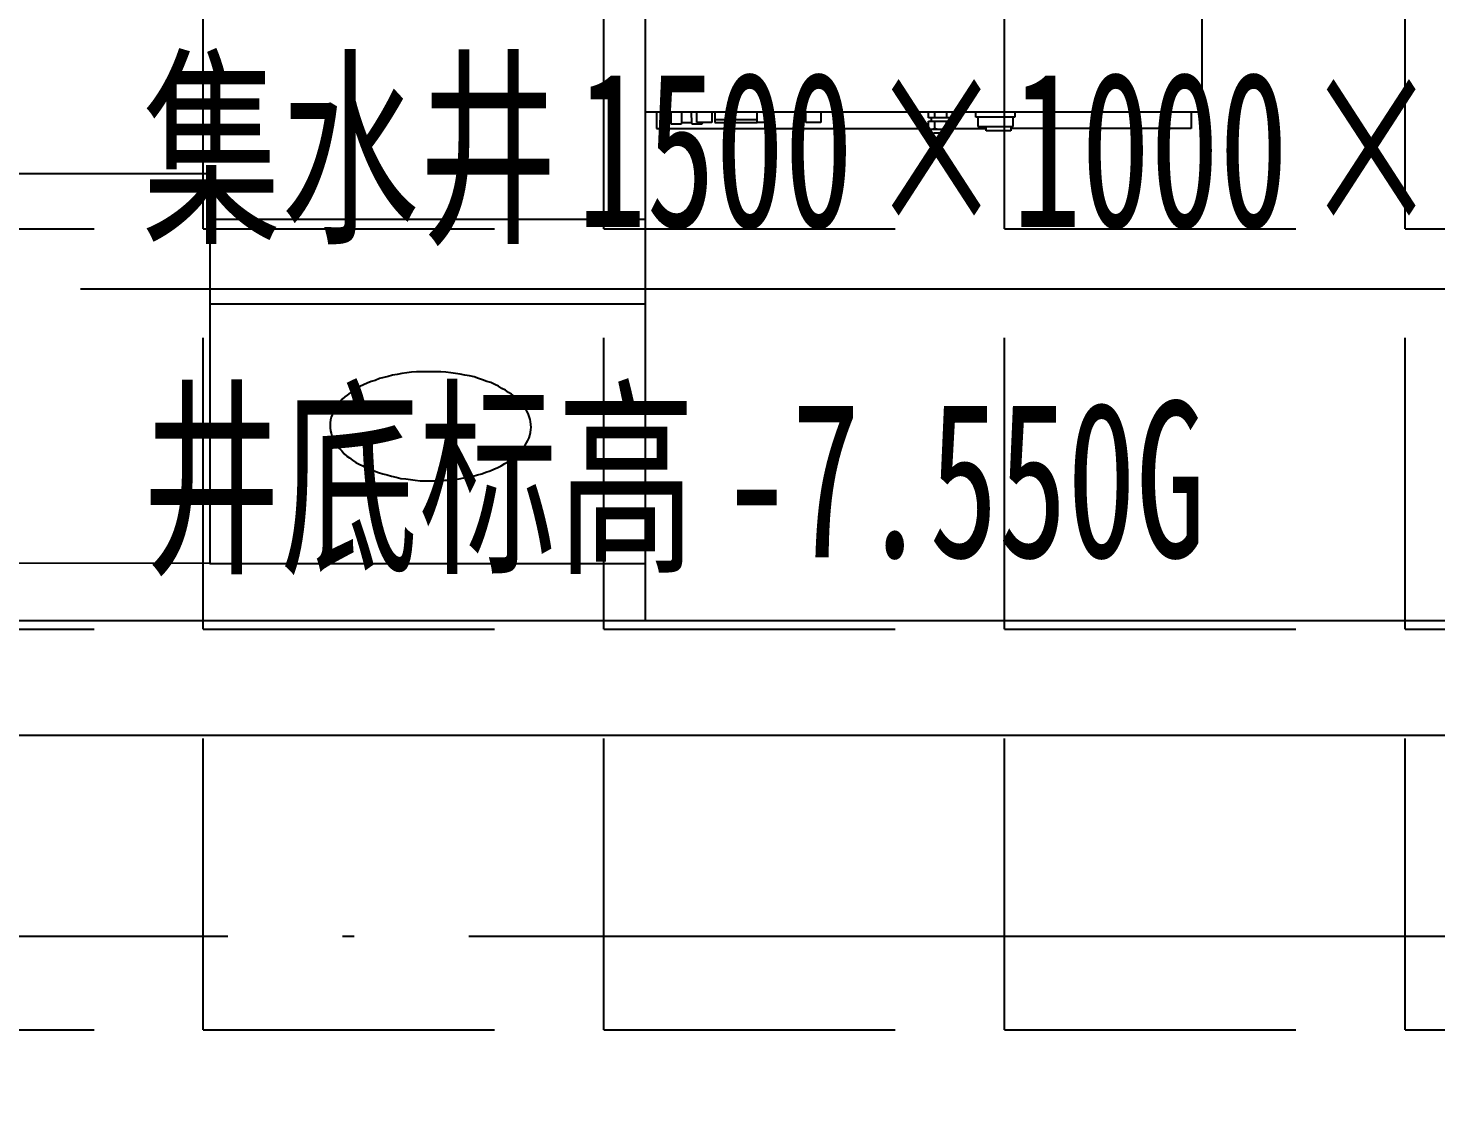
# Model space of a CAD drawing. Header units: millimetres. Extents: x 12325263 to 13848842, y -1463133 to 573208.
# Drawn here: x 12580379 to 12582833, y -861404 to -859503 of the extents above; entities that cross this region are included whole.
import ezdxf
from ezdxf.xclip import XClip

# ---------------------------------------------------------------- set-up
doc = ezdxf.new("R2010")
doc.units = ezdxf.units.MM
doc.header["$LTSCALE"] = 1000
doc.header["$XCLIPFRAME"] = 0
doc.linetypes.add('DASH', pattern=[0.35, 0.25, -0.1])
doc.linetypes.add('DOTE', pattern=[2.42, 2, -0.2, 0.02, -0.2])
for name, color, linetype in [('A-AXIS', 16, 'DOTE'), ('A-WALL', 5, 'Continuous'), ('AXIS', 3, 'Continuous'), ('fur202301', 252, 'Continuous'), ('PUB_TEXT', 7, 'Continuous'), ('WALL', 5, 'Continuous'), ('WALL-SHATCH', 8, 'Continuous'), ('建筑-楼板开洞', 251, 'Continuous')]:
    doc.layers.add(name, color=color, linetype=linetype)
doc.styles.add('宋体', font='', dxfattribs={"width": 0.65})
doc.styles.get('宋体').set_extended_font_data('SimSun')

# ---------------------------------------------------------------- blocks, each defined once
blk = doc.blocks.new('adgshg13-A$C7F010FC0')
at = {"layer": 'WALL-SHATCH'}
h = blk.add_hatch(color=256, dxfattribs=at)
h.dxf.hatch_style = 1
h.paths.add_polyline_path([(-60384.2, -16880.9), (-763.2, 197.5), (12587.6, -13153.3), (12587.6, -157996), (-162964.9, -188820.4), (-171262.4, -180522.9), (-171262.4, -31310.9), (-150707.2, -10755.7), (-131860.1, -7980.9), (-99162.4, -7980.9), (-99162.4, -4980.9), (-76620.4, -4980.9), (-70107.7, -16880.9)], flags=16)
h.paths.add_polyline_path([(-60091.2, -16380.9), (-646.9, 646.9), (12987.6, -12987.6), (12987.6, -158331.9), (-163100.6, -189250.4), (-171662.4, -180688.6), (-171662.4, -31145.2), (-150777.9, -10260.7), (-131896.7, -7480.9), (-99562.4, -7480.9), (-99562.4, -4580.9), (-76365.6, -4580.9), (-69907.5, -16380.9)])
blk = doc.blocks.new('A$C4C7A72D3')
at = {"layer": 'WALL', "color": 1}
blk.add_blockref('adgshg13-A$C7F010FC0', (210433, 205503.6), dxfattribs=at)
blk = doc.blocks.new('qlzw')
at = {"layer": 'A-AXIS'}
blk.add_line((12411416.8, 1020789.8), (12486866.8, 1020789.8), dxfattribs=at)
blk = doc.blocks.new('asdgagVCSCSCDSD')
at = {"layer": 'fur202301', "linetype": 'ByBlock'}
blk.add_line((585896.7, -69825), (585896.7, -70585), dxfattribs=at)
blk.add_lwpolyline([(586044.6, -70585), (585444.6, -70585), (585444.6, -69825), (586044.6, -69825)], close=True, dxfattribs=at)
blk.add_polyline3d([(585686, -70375.1, 0), (585681, -70374.9, 0), (585676, -70374.3, 0), (585672, -70373.3, 0), (585667, -70371.9, 0), (585663, -70370.1, 0), (585658, -70367.8, 0), (585654, -70365.2, 0), (585649, -70362.1, 0), (585645, -70358.7, 0), (585641, -70354.8, 0), (585636, -70350.6, 0), (585632, -70346.1, 0), (585629, -70341.2, 0), (585625, -70335.9, 0), (585621, -70330.3, 0), (585618, -70324.4, 0), (585615, -70318.2, 0), (585611, -70311.7, 0), (585608, -70305, 0), (585606, -70298, 0), (585603, -70290.7, 0), (585601, -70283.3, 0), (585599, -70275.6, 0), (585597, -70267.8, 0), (585595, -70259.8, 0), (585593, -70251.6, 0), (585592, -70243.3, 0), (585591, -70235, 0), (585590, -70226.5, 0), (585589, -70218, 0), (585589, -70209.4, 0), (585589, -70200.8, 0), (585589, -70192.2, 0), (585589, -70183.6, 0), (585590, -70175.1, 0), (585590, -70166.6, 0), (585591, -70158.2, 0), (585592, -70149.9, 0), (585594, -70141.7, 0), (585595, -70133.7, 0), (585597, -70125.8, 0), (585599, -70118.1, 0), (585601, -70110.6, 0), (585604, -70103.3, 0), (585606, -70096.3, 0), (585609, -70089.5, 0), (585612, -70082.9, 0), (585615, -70076.7, 0), (585619, -70070.7, 0), (585622, -70065.1, 0), (585626, -70059.7, 0), (585630, -70054.7, 0), (585634, -70050.1, 0), (585638, -70045.8, 0), (585642, -70041.9, 0), (585646, -70038.4, 0), (585650, -70035.3, 0), (585655, -70032.5, 0), (585659, -70030.2, 0), (585664, -70028.3, 0), (585668, -70026.7, 0), (585673, -70025.6, 0), (585678, -70025, 0), (585682, -70024.7, 0), (585687, -70024.9, 0), (585692, -70025.5, 0), (585696, -70026.5, 0), (585701, -70027.9, 0), (585706, -70029.7, 0), (585710, -70032, 0), (585715, -70034.6, 0), (585719, -70037.7, 0), (585723, -70041.1, 0), (585728, -70045, 0), (585732, -70049.2, 0), (585736, -70053.7, 0), (585740, -70058.6, 0), (585743, -70063.9, 0), (585747, -70069.5, 0), (585750, -70075.4, 0), (585754, -70081.6, 0), (585757, -70088.1, 0), (585760, -70094.8, 0), (585762, -70101.8, 0), (585765, -70109.1, 0), (585767, -70116.5, 0), (585770, -70124.2, 0), (585772, -70132, 0), (585773, -70140, 0), (585775, -70148.2, 0), (585776, -70156.5, 0), (585777, -70164.8, 0), (585778, -70173.3, 0), (585779, -70181.8, 0), (585779, -70190.4, 0), (585779, -70199, 0), (585779, -70207.6, 0), (585779, -70216.2, 0), (585779, -70224.7, 0), (585778, -70233.2, 0), (585777, -70241.6, 0), (585776, -70249.9, 0), (585774, -70258.1, 0), (585773, -70266.1, 0), (585771, -70274, 0), (585769, -70281.7, 0), (585767, -70289.2, 0), (585764, -70296.5, 0), (585762, -70303.5, 0), (585759, -70310.3, 0), (585756, -70316.9, 0), (585753, -70323.1, 0), (585749, -70329.1, 0), (585746, -70334.7, 0), (585742, -70340.1, 0), (585738, -70345.1, 0), (585735, -70349.7, 0), (585731, -70354, 0), (585726, -70357.9, 0), (585722, -70361.4, 0), (585718, -70364.5, 0), (585713, -70367.3, 0), (585709, -70369.6, 0), (585704, -70371.5, 0), (585700, -70373.1, 0), (585695, -70374.2, 0), (585690, -70374.8, 0), (585686, -70375.1, 0)], dxfattribs=at)
blk = doc.blocks.new('asdgagsdfgsdfg')
at = {"layer": 'fur202301', "lineweight": 0, "ltscale": 100}
for p, q in [((5188.8, 1091.9), (5788.8, 1091.9)), ((5188.8, 331.9), (5188.8, 1091.9)), ((5188.8, 1091.9), (5788.8, 1091.9)), ((5188.8, 331.9), (5188.8, 1091.9)), ((5640.9, 1091.9), (5640.9, 331.9)), ((5640.9, 1091.9), (5640.9, 331.9)), ((5788.8, 1091.9), (5788.8, 331.9)), ((5788.8, 1091.9), (5788.8, 331.9)), ((5394.2, 881.6), (5399.2, 884.4)), ((5394.2, 881.6), (5399.2, 884.4)), ((5399.2, 884.4), (5403.2, 886.7)), ((5399.2, 884.4), (5403.2, 886.7)), ((5403.2, 886.7), (5408.2, 888.6)), ((5403.2, 886.7), (5408.2, 888.6)), ((5408.2, 888.6), (5412.2, 890.2)), ((5408.2, 888.6), (5412.2, 890.2)), ((5412.2, 890.2), (5417.2, 891.3)), ((5412.2, 890.2), (5417.2, 891.3)), ((5417.2, 891.3), (5422.2, 891.9)), ((5417.2, 891.3), (5422.2, 891.9)), ((5422.2, 891.9), (5426.2, 892.2)), ((5422.2, 891.9), (5426.2, 892.2)), ((5426.2, 892.2), (5431.2, 892)), ((5426.2, 892.2), (5431.2, 892)), ((5431.2, 892), (5436.2, 891.4)), ((5431.2, 892), (5436.2, 891.4)), ((5436.2, 891.4), (5440.2, 890.4)), ((5436.2, 891.4), (5440.2, 890.4)), ((5440.2, 890.4), (5445.2, 889)), ((5440.2, 890.4), (5445.2, 889)), ((5445.2, 889), (5450.2, 887.2)), ((5445.2, 889), (5450.2, 887.2)), ((5450.2, 887.2), (5454.2, 884.9)), ((5450.2, 887.2), (5454.2, 884.9)), ((5454.2, 884.9), (5459.2, 882.3)), ((5454.2, 884.9), (5459.2, 882.3)), ((5370.2, 857.2), (5374.2, 862.2)), ((5370.2, 857.2), (5374.2, 862.2)), ((5374.2, 862.2), (5378.2, 866.8)), ((5374.2, 862.2), (5378.2, 866.8)), ((5378.2, 866.8), (5382.2, 871.1)), ((5378.2, 866.8), (5382.2, 871.1)), ((5382.2, 871.1), (5386.2, 875)), ((5382.2, 871.1), (5386.2, 875)), ((5386.2, 875), (5390.2, 878.5)), ((5386.2, 875), (5390.2, 878.5)), ((5390.2, 878.5), (5394.2, 881.6)), ((5390.2, 878.5), (5394.2, 881.6)), ((5459.2, 882.3), (5463.2, 879.2)), ((5459.2, 882.3), (5463.2, 879.2)), ((5463.2, 879.2), (5467.2, 875.8)), ((5463.2, 879.2), (5467.2, 875.8)), ((5467.2, 875.8), (5472.2, 871.9)), ((5467.2, 875.8), (5472.2, 871.9)), ((5472.2, 871.9), (5476.2, 867.7)), ((5472.2, 871.9), (5476.2, 867.7)), ((5476.2, 867.7), (5480.2, 863.2)), ((5476.2, 867.7), (5480.2, 863.2)), ((5480.2, 863.2), (5484.2, 858.3)), ((5480.2, 863.2), (5484.2, 858.3)), ((5356.2, 834), (5359.2, 840.2)), ((5356.2, 834), (5359.2, 840.2)), ((5359.2, 840.2), (5363.2, 846.2)), ((5359.2, 840.2), (5363.2, 846.2)), ((5363.2, 846.2), (5366.2, 851.8)), ((5363.2, 846.2), (5366.2, 851.8)), ((5366.2, 851.8), (5370.2, 857.2)), ((5366.2, 851.8), (5370.2, 857.2)), ((5484.2, 858.3), (5487.2, 853)), ((5484.2, 858.3), (5487.2, 853)), ((5487.2, 853), (5491.2, 847.4)), ((5487.2, 853), (5491.2, 847.4)), ((5491.2, 847.4), (5494.2, 841.5)), ((5491.2, 847.4), (5494.2, 841.5)), ((5494.2, 841.5), (5498.2, 835.3)), ((5494.2, 841.5), (5498.2, 835.3)), ((5498.2, 835.3), (5501.2, 828.8)), ((5498.2, 835.3), (5501.2, 828.8)), ((5345.2, 806.3), (5348.2, 813.6)), ((5345.2, 806.3), (5348.2, 813.6)), ((5348.2, 813.6), (5350.2, 820.6)), ((5348.2, 813.6), (5350.2, 820.6)), ((5350.2, 820.6), (5353.2, 827.4)), ((5350.2, 820.6), (5353.2, 827.4)), ((5353.2, 827.4), (5356.2, 834)), ((5353.2, 827.4), (5356.2, 834)), ((5501.2, 828.8), (5504.2, 822.1)), ((5501.2, 828.8), (5504.2, 822.1)), ((5504.2, 822.1), (5506.2, 815.1)), ((5504.2, 822.1), (5506.2, 815.1)), ((5506.2, 815.1), (5509.2, 807.8)), ((5506.2, 815.1), (5509.2, 807.8)), ((5339.2, 783.2), (5341.2, 791.1)), ((5339.2, 783.2), (5341.2, 791.1)), ((5341.2, 791.1), (5343.2, 798.8)), ((5341.2, 791.1), (5343.2, 798.8)), ((5343.2, 798.8), (5345.2, 806.3)), ((5343.2, 798.8), (5345.2, 806.3)), ((5509.2, 807.8), (5511.2, 800.4)), ((5509.2, 807.8), (5511.2, 800.4)), ((5511.2, 800.4), (5514.2, 792.7)), ((5511.2, 800.4), (5514.2, 792.7)), ((5514.2, 792.7), (5516.2, 784.9)), ((5514.2, 792.7), (5516.2, 784.9)), ((5335.2, 758.7), (5336.2, 767)), ((5335.2, 758.7), (5336.2, 767)), ((5336.2, 767), (5338.2, 775.2)), ((5336.2, 767), (5338.2, 775.2)), ((5338.2, 775.2), (5339.2, 783.2)), ((5338.2, 775.2), (5339.2, 783.2)), ((5516.2, 784.9), (5517.2, 776.9)), ((5516.2, 784.9), (5517.2, 776.9)), ((5517.2, 776.9), (5519.2, 768.7)), ((5517.2, 776.9), (5519.2, 768.7)), ((5519.2, 768.7), (5520.2, 760.4)), ((5519.2, 768.7), (5520.2, 760.4)), ((5333.2, 733.3), (5334.2, 741.8)), ((5333.2, 733.3), (5334.2, 741.8)), ((5334.2, 750.3), (5335.2, 758.7)), ((5334.2, 750.3), (5335.2, 758.7)), ((5334.2, 741.8), (5334.2, 750.3)), ((5334.2, 741.8), (5334.2, 750.3)), ((5520.2, 760.4), (5521.2, 752.1)), ((5520.2, 760.4), (5521.2, 752.1)), ((5521.2, 752.1), (5522.2, 743.6)), ((5521.2, 752.1), (5522.2, 743.6)), ((5522.2, 743.6), (5523.2, 735.1)), ((5522.2, 743.6), (5523.2, 735.1)), ((5333.2, 724.7), (5333.2, 733.3)), ((5333.2, 724.7), (5333.2, 733.3)), ((5333.2, 716.1), (5333.2, 724.7)), ((5333.2, 716.1), (5333.2, 724.7)), ((5333.2, 707.5), (5333.2, 716.1)), ((5333.2, 707.5), (5333.2, 716.1)), ((5523.2, 735.1), (5523.2, 726.5)), ((5523.2, 735.1), (5523.2, 726.5)), ((5523.2, 726.5), (5523.2, 717.9)), ((5523.2, 726.5), (5523.2, 717.9)), ((5523.2, 717.9), (5523.2, 709.3)), ((5523.2, 717.9), (5523.2, 709.3)), ((5333.2, 698.9), (5333.2, 707.5)), ((5333.2, 698.9), (5333.2, 707.5)), ((5334.2, 690.4), (5333.2, 698.9)), ((5334.2, 690.4), (5333.2, 698.9)), ((5335.2, 681.9), (5334.2, 690.4)), ((5335.2, 681.9), (5334.2, 690.4)), ((5523.2, 692.2), (5522.2, 683.7)), ((5523.2, 692.2), (5522.2, 683.7)), ((5523.2, 709.3), (5523.2, 700.7)), ((5523.2, 709.3), (5523.2, 700.7)), ((5523.2, 700.7), (5523.2, 692.2)), ((5523.2, 700.7), (5523.2, 692.2)), ((5336.2, 673.6), (5335.2, 681.9)), ((5336.2, 673.6), (5335.2, 681.9)), ((5337.2, 665.3), (5336.2, 673.6)), ((5337.2, 665.3), (5336.2, 673.6)), ((5339.2, 657.1), (5337.2, 665.3)), ((5339.2, 657.1), (5337.2, 665.3)), ((5520.2, 667), (5518.2, 658.8)), ((5520.2, 667), (5518.2, 658.8)), ((5521.2, 675.3), (5520.2, 667)), ((5521.2, 675.3), (5520.2, 667)), ((5522.2, 683.7), (5521.2, 675.3)), ((5522.2, 683.7), (5521.2, 675.3)), ((5341.2, 649.1), (5339.2, 657.1)), ((5341.2, 649.1), (5339.2, 657.1)), ((5343.2, 641.3), (5341.2, 649.1)), ((5343.2, 641.3), (5341.2, 649.1)), ((5345.2, 633.6), (5343.2, 641.3)), ((5345.2, 633.6), (5343.2, 641.3)), ((5515.2, 642.9), (5513.2, 635.2)), ((5515.2, 642.9), (5513.2, 635.2)), ((5517.2, 650.8), (5515.2, 642.9)), ((5517.2, 650.8), (5515.2, 642.9)), ((5518.2, 658.8), (5517.2, 650.8)), ((5518.2, 658.8), (5517.2, 650.8)), ((5347.2, 626.2), (5345.2, 633.6)), ((5347.2, 626.2), (5345.2, 633.6)), ((5350.2, 618.9), (5347.2, 626.2)), ((5350.2, 618.9), (5347.2, 626.2)), ((5352.2, 611.9), (5350.2, 618.9)), ((5352.2, 611.9), (5350.2, 618.9)), ((5508.2, 620.4), (5506.2, 613.4)), ((5508.2, 620.4), (5506.2, 613.4)), ((5511.2, 627.7), (5508.2, 620.4)), ((5511.2, 627.7), (5508.2, 620.4)), ((5513.2, 635.2), (5511.2, 627.7)), ((5513.2, 635.2), (5511.2, 627.7)), ((5355.2, 605.2), (5352.2, 611.9)), ((5355.2, 605.2), (5352.2, 611.9)), ((5359.2, 598.7), (5355.2, 605.2)), ((5359.2, 598.7), (5355.2, 605.2)), ((5362.2, 592.5), (5359.2, 598.7)), ((5362.2, 592.5), (5359.2, 598.7)), ((5365.2, 586.6), (5362.2, 592.5)), ((5365.2, 586.6), (5362.2, 592.5)), ((5497.2, 593.8), (5493.2, 587.8)), ((5497.2, 593.8), (5493.2, 587.8)), ((5500.2, 600), (5497.2, 593.8)), ((5500.2, 600), (5497.2, 593.8)), ((5503.2, 606.6), (5500.2, 600)), ((5503.2, 606.6), (5500.2, 600)), ((5506.2, 613.4), (5503.2, 606.6)), ((5506.2, 613.4), (5503.2, 606.6)), ((5369.2, 581), (5365.2, 586.6)), ((5369.2, 581), (5365.2, 586.6)), ((5373.2, 575.7), (5369.2, 581)), ((5373.2, 575.7), (5369.2, 581)), ((5376.2, 570.8), (5373.2, 575.7)), ((5376.2, 570.8), (5373.2, 575.7)), ((5380.2, 566.3), (5376.2, 570.8)), ((5380.2, 566.3), (5376.2, 570.8)), ((5385.2, 562.1), (5380.2, 566.3)), ((5385.2, 562.1), (5380.2, 566.3)), ((5479.2, 567.2), (5475.2, 562.9)), ((5479.2, 567.2), (5475.2, 562.9)), ((5482.2, 571.8), (5479.2, 567.2)), ((5482.2, 571.8), (5479.2, 567.2)), ((5486.2, 576.8), (5482.2, 571.8)), ((5486.2, 576.8), (5482.2, 571.8)), ((5490.2, 582.2), (5486.2, 576.8)), ((5490.2, 582.2), (5486.2, 576.8)), ((5493.2, 587.8), (5490.2, 582.2)), ((5493.2, 587.8), (5490.2, 582.2)), ((5389.2, 558.2), (5385.2, 562.1)), ((5389.2, 558.2), (5385.2, 562.1)), ((5393.2, 554.8), (5389.2, 558.2)), ((5393.2, 554.8), (5389.2, 558.2)), ((5398.2, 551.7), (5393.2, 554.8)), ((5398.2, 551.7), (5393.2, 554.8)), ((5402.2, 549.1), (5398.2, 551.7)), ((5402.2, 549.1), (5398.2, 551.7)), ((5407.2, 546.8), (5402.2, 549.1)), ((5407.2, 546.8), (5402.2, 549.1)), ((5411.2, 545), (5407.2, 546.8)), ((5411.2, 545), (5407.2, 546.8)), ((5416.2, 543.6), (5411.2, 545)), ((5416.2, 543.6), (5411.2, 545)), ((5420.2, 542.6), (5416.2, 543.6)), ((5420.2, 542.6), (5416.2, 543.6)), ((5425.2, 542), (5420.2, 542.6)), ((5425.2, 542), (5420.2, 542.6)), ((5430.2, 541.8), (5425.2, 542)), ((5430.2, 541.8), (5425.2, 542)), ((5434.2, 542.1), (5430.2, 541.8)), ((5434.2, 542.1), (5430.2, 541.8)), ((5439.2, 542.7), (5434.2, 542.1)), ((5439.2, 542.7), (5434.2, 542.1)), ((5444.2, 543.8), (5439.2, 542.7)), ((5444.2, 543.8), (5439.2, 542.7)), ((5448.2, 545.4), (5444.2, 543.8)), ((5448.2, 545.4), (5444.2, 543.8)), ((5453.2, 547.3), (5448.2, 545.4)), ((5453.2, 547.3), (5448.2, 545.4)), ((5457.2, 549.6), (5453.2, 547.3)), ((5457.2, 549.6), (5453.2, 547.3)), ((5462.2, 552.4), (5457.2, 549.6)), ((5462.2, 552.4), (5457.2, 549.6)), ((5466.2, 555.5), (5462.2, 552.4)), ((5466.2, 555.5), (5462.2, 552.4)), ((5470.2, 559), (5466.2, 555.5)), ((5470.2, 559), (5466.2, 555.5)), ((5475.2, 562.9), (5470.2, 559)), ((5475.2, 562.9), (5470.2, 559))]:
    blk.add_line(p, q, dxfattribs=at)
at = {"layer": 'fur202301', "rotation": 1.302755197527456e-11}
blk.add_blockref('asdgagVCSCSCDSD', (-580255.8, 70916.9), dxfattribs=at)
blk.add_blockref('asdgagVCSCSCDSD', (-580255.8, 70916.9), dxfattribs=at)
blk = doc.blocks.new('asdgag4gedsgy765hgh')
at = {"layer": 'fur202301', "linetype": 'Continuous'}
for p, q in [((156405.8, 56226.1), (156405.8, 56234.1)), ((156405.8, 56234.1), (156448.9, 56234.1)), ((156405.8, 56226.1), (156405.8, 56234.1)), ((156405.8, 56234.1), (156448.9, 56234.1)), ((156448.9, 56234.1), (156448.9, 56226.1)), ((156448.9, 56234.1), (156448.9, 56226.1)), ((156517.7, 56238.1), (156539.7, 56238.1)), ((156517.7, 56238.1), (156539.7, 56238.1)), ((156091.7, 56201.6), (156091.7, 56229.6)), ((156091.7, 56229.6), (156405.8, 56229.6)), ((156091.7, 56201.6), (156091.7, 56229.6)), ((156091.7, 56229.6), (156405.8, 56229.6)), ((156398.7, 56201.6), (156398.7, 56210.1)), ((156398.7, 56210.1), (156466.7, 56210.1)), ((156398.7, 56201.6), (156398.7, 56210.1)), ((156398.7, 56210.1), (156466.7, 56210.1)), ((156463.6, 56226.1), (156401.8, 56226.1)), ((156401.8, 56226.1), (156401.8, 56210.1)), ((156463.6, 56226.1), (156401.8, 56226.1)), ((156401.8, 56226.1), (156401.8, 56210.1)), ((156507.9, 56229.6), (156448.9, 56229.6)), ((156507.9, 56229.6), (156448.9, 56229.6)), ((156463.6, 56210.1), (156463.6, 56226.1)), ((156463.6, 56210.1), (156463.6, 56226.1)), ((156466.7, 56210.1), (156466.7, 56201.6)), ((156466.7, 56210.1), (156466.7, 56201.6)), ((156507.9, 56230.1), (156510.7, 56231.7)), ((156507.9, 56230.1), (156510.7, 56231.7)), ((156507.9, 56217.1), (156507.9, 56230.1)), ((156507.9, 56230.1), (156508, 56230.1)), ((156507.9, 56217.1), (156507.9, 56230.1)), ((156507.9, 56230.1), (156508, 56230.1)), ((156549.5, 56217.1), (156507.9, 56217.1)), ((156549.5, 56217.1), (156507.9, 56217.1)), ((156507.9, 56211.1), (156549.5, 56211.1)), ((156507.9, 56201.6), (156507.9, 56211.1)), ((156507.9, 56211.1), (156549.5, 56211.1)), ((156507.9, 56201.6), (156507.9, 56211.1)), ((156508, 56230.1), (156508.2, 56230.2)), ((156508, 56230.1), (156508.2, 56230.2)), ((156508.2, 56230.2), (156508.3, 56230.3)), ((156508.2, 56230.2), (156508.3, 56230.3)), ((156508.3, 56230.3), (156508.4, 56230.4)), ((156508.3, 56230.3), (156508.4, 56230.4)), ((156508.4, 56230.4), (156508.6, 56230.4)), ((156508.4, 56230.4), (156508.6, 56230.4)), ((156508.6, 56230.4), (156508.7, 56230.5)), ((156508.6, 56230.4), (156508.7, 56230.5)), ((156508.7, 56230.5), (156508.9, 56230.6)), ((156508.7, 56230.5), (156508.9, 56230.6)), ((156508.9, 56230.6), (156509, 56230.6)), ((156508.9, 56230.6), (156509, 56230.6)), ((156509, 56230.6), (156509.2, 56230.7)), ((156509, 56230.6), (156509.2, 56230.7)), ((156509.2, 56230.7), (156509.3, 56230.8)), ((156509.2, 56230.7), (156509.3, 56230.8)), ((156509.3, 56230.8), (156509.4, 56230.8)), ((156509.3, 56230.8), (156509.4, 56230.8)), ((156509.4, 56230.8), (156509.6, 56230.9)), ((156509.4, 56230.8), (156509.6, 56230.9)), ((156509.6, 56230.9), (156509.7, 56231)), ((156509.6, 56230.9), (156509.7, 56231)), ((156509.7, 56231), (156509.9, 56231)), ((156509.7, 56231), (156509.9, 56231)), ((156509.9, 56231), (156510, 56231.1)), ((156509.9, 56231), (156510, 56231.1)), ((156510, 56231.1), (156510.2, 56231.1)), ((156510, 56231.1), (156510.2, 56231.1)), ((156510.2, 56231.1), (156510.3, 56231.2)), ((156510.2, 56231.1), (156510.3, 56231.2)), ((156510.3, 56231.2), (156510.5, 56231.2)), ((156510.3, 56231.2), (156510.5, 56231.2)), ((156510.5, 56231.2), (156510.6, 56231.3)), ((156510.5, 56231.2), (156510.6, 56231.3)), ((156510.6, 56231.3), (156510.8, 56231.3)), ((156510.6, 56231.3), (156510.8, 56231.3)), ((156510.7, 56231.7), (156546.7, 56231.7)), ((156510.7, 56231.7), (156546.7, 56231.7)), ((156510.8, 56231.3), (156510.9, 56231.4)), ((156510.8, 56231.3), (156510.9, 56231.4)), ((156510.9, 56231.4), (156511.1, 56231.4)), ((156510.9, 56231.4), (156511.1, 56231.4)), ((156511.1, 56231.4), (156511.2, 56231.4)), ((156511.1, 56231.4), (156511.2, 56231.4)), ((156511.2, 56231.4), (156511.4, 56231.5)), ((156511.2, 56231.4), (156511.4, 56231.5)), ((156511.4, 56231.5), (156511.5, 56231.5)), ((156511.4, 56231.5), (156511.5, 56231.5)), ((156511.5, 56231.5), (156511.7, 56231.5)), ((156511.5, 56231.5), (156511.7, 56231.5)), ((156511.7, 56231.5), (156511.8, 56231.6)), ((156511.7, 56231.5), (156511.8, 56231.6)), ((156511.8, 56231.6), (156512.1, 56231.6)), ((156511.8, 56231.6), (156512.1, 56231.6)), ((156512.1, 56231.6), (156512.2, 56231.6)), ((156512.1, 56231.6), (156512.2, 56231.6)), ((156512.2, 56231.6), (156512.3, 56231.6)), ((156512.2, 56231.6), (156512.3, 56231.6)), ((156512.3, 56231.6), (156512.5, 56231.6)), ((156512.3, 56231.6), (156512.5, 56231.6)), ((156512.5, 56231.6), (156512.6, 56231.6)), ((156512.5, 56231.6), (156512.6, 56231.6)), ((156512.6, 56231.6), (156512.8, 56231.7)), ((156512.6, 56231.6), (156512.8, 56231.7)), ((156512.7, 56211.1), (156512.7, 56217.1)), ((156512.7, 56211.1), (156512.7, 56217.1)), ((156512.8, 56231.7), (156512.9, 56231.7)), ((156512.8, 56231.7), (156512.9, 56231.7)), ((156512.9, 56231.7), (156513.1, 56231.7)), ((156512.9, 56231.7), (156513.1, 56231.7)), ((156513.1, 56231.7), (156513.3, 56231.7)), ((156513.1, 56231.7), (156513.3, 56231.7)), ((156513.3, 56231.7), (156513.4, 56231.7)), ((156513.3, 56231.7), (156513.4, 56231.7)), ((156513.4, 56231.7), (156513.6, 56231.6)), ((156513.4, 56231.7), (156513.6, 56231.6)), ((156513.6, 56231.6), (156513.7, 56231.6)), ((156513.6, 56231.6), (156513.7, 56231.6)), ((156513.7, 56231.6), (156513.9, 56231.6)), ((156513.7, 56231.6), (156513.9, 56231.6)), ((156513.9, 56231.6), (156514, 56231.6)), ((156513.9, 56231.6), (156514, 56231.6)), ((156514, 56231.6), (156514.1, 56231.6)), ((156514, 56231.6), (156514.1, 56231.6)), ((156514.1, 56231.6), (156514.3, 56231.6)), ((156514.1, 56231.6), (156514.3, 56231.6)), ((156514.3, 56231.6), (156514.5, 56231.5)), ((156514.3, 56231.6), (156514.5, 56231.5)), ((156514.5, 56231.5), (156514.7, 56231.5)), ((156514.5, 56231.5), (156514.7, 56231.5)), ((156514.7, 56231.5), (156514.8, 56231.5)), ((156514.7, 56231.5), (156514.8, 56231.5)), ((156514.8, 56231.5), (156515, 56231.4)), ((156514.8, 56231.5), (156515, 56231.4)), ((156515, 56231.4), (156515.1, 56231.4)), ((156515, 56231.4), (156515.1, 56231.4)), ((156515.1, 56231.4), (156515.3, 56231.4)), ((156515.1, 56231.4), (156515.3, 56231.4)), ((156515.3, 56231.4), (156515.4, 56231.3)), ((156515.3, 56231.4), (156515.4, 56231.3)), ((156515.4, 56231.3), (156515.6, 56231.3)), ((156515.4, 56231.3), (156515.6, 56231.3)), ((156515.6, 56231.3), (156515.7, 56231.2)), ((156515.6, 56231.3), (156515.7, 56231.2)), ((156515.7, 56231.2), (156515.9, 56231.2)), ((156515.7, 56231.2), (156515.9, 56231.2)), ((156515.9, 56231.2), (156516, 56231.1)), ((156515.9, 56231.2), (156516, 56231.1)), ((156516, 56231.1), (156516.2, 56231.1)), ((156516, 56231.1), (156516.2, 56231.1)), ((156516.2, 56231.1), (156516.3, 56231)), ((156516.2, 56231.1), (156516.3, 56231)), ((156516.3, 56231), (156516.5, 56231)), ((156516.3, 56231), (156516.5, 56231)), ((156516.5, 56231), (156516.6, 56230.9)), ((156516.5, 56231), (156516.6, 56230.9)), ((156516.6, 56230.9), (156516.7, 56230.8)), ((156516.6, 56230.9), (156516.7, 56230.8)), ((156516.7, 56230.8), (156516.9, 56230.8)), ((156516.7, 56230.8), (156516.9, 56230.8)), ((156516.9, 56230.8), (156517, 56230.7)), ((156516.9, 56230.8), (156517, 56230.7)), ((156517, 56230.7), (156517.2, 56230.6)), ((156517, 56230.7), (156517.2, 56230.6)), ((156517.2, 56230.6), (156517.3, 56230.6)), ((156517.2, 56230.6), (156517.3, 56230.6)), ((156517.3, 56230.6), (156517.5, 56230.5)), ((156517.3, 56230.6), (156517.5, 56230.5)), ((156517.5, 56230.5), (156517.6, 56230.4)), ((156517.5, 56230.5), (156517.6, 56230.4)), ((156517.6, 56230.4), (156517.7, 56230.4)), ((156517.6, 56230.4), (156517.7, 56230.4)), ((156517.7, 56230.4), (156517.9, 56230.3)), ((156517.7, 56230.4), (156517.9, 56230.3)), ((156517.9, 56230.3), (156518, 56230.2)), ((156517.9, 56230.3), (156518, 56230.2)), ((156518, 56230.2), (156518.2, 56230.1)), ((156518, 56230.2), (156518.2, 56230.1)), ((156518.2, 56230.1), (156518.3, 56230.1)), ((156518.2, 56230.1), (156518.3, 56230.1)), ((156518.3, 56230.1), (156518.6, 56230.1)), ((156518.3, 56230.1), (156518.3, 56217.1)), ((156518.3, 56230.1), (156518.6, 56230.1)), ((156518.3, 56230.1), (156518.3, 56217.1)), ((156518.3, 56201.6), (156518.3, 56211.1)), ((156518.3, 56201.6), (156518.3, 56211.1)), ((156518.6, 56230.1), (156518.9, 56230.2)), ((156518.6, 56230.1), (156518.9, 56230.2)), ((156518.9, 56230.2), (156519.2, 56230.3)), ((156518.9, 56230.2), (156519.2, 56230.3)), ((156519.2, 56230.3), (156519.5, 56230.4)), ((156519.2, 56230.3), (156519.5, 56230.4)), ((156519.5, 56230.4), (156519.7, 56230.5)), ((156519.5, 56230.4), (156519.7, 56230.5)), ((156519.7, 56230.5), (156520, 56230.5)), ((156519.7, 56230.5), (156520, 56230.5)), ((156520, 56230.5), (156520.5, 56230.6)), ((156520, 56230.5), (156520.5, 56230.6)), ((156520.5, 56230.6), (156520.6, 56230.7)), ((156520.5, 56230.6), (156520.6, 56230.7)), ((156520.6, 56230.7), (156520.9, 56230.7)), ((156520.6, 56230.7), (156520.9, 56230.7)), ((156520.9, 56230.7), (156521.2, 56230.8)), ((156520.9, 56230.7), (156521.2, 56230.8)), ((156521.2, 56230.8), (156521.5, 56230.9)), ((156521.2, 56230.8), (156521.5, 56230.9)), ((156521.5, 56230.9), (156521.8, 56230.9)), ((156521.5, 56230.9), (156521.8, 56230.9)), ((156521.8, 56230.9), (156522.1, 56231)), ((156521.8, 56230.9), (156522.1, 56231)), ((156522.1, 56231), (156522.4, 56231)), ((156522.1, 56231), (156522.4, 56231)), ((156522.4, 56231), (156522.5, 56231.1)), ((156522.4, 56231), (156522.5, 56231.1)), ((156522.5, 56231.1), (156523, 56231.2)), ((156522.5, 56231.1), (156523, 56231.2)), ((156523, 56231.2), (156523.3, 56231.2)), ((156523, 56231.2), (156523.3, 56231.2)), ((156523.3, 56231.2), (156523.6, 56231.3)), ((156523.3, 56231.2), (156523.6, 56231.3)), ((156523.6, 56231.3), (156523.9, 56231.3)), ((156523.6, 56231.3), (156523.9, 56231.3)), ((156523.9, 56231.3), (156524.2, 56231.3)), ((156523.9, 56231.3), (156524.2, 56231.3)), ((156524.2, 56231.3), (156524.6, 56231.4)), ((156524.2, 56231.3), (156524.6, 56231.4)), ((156524.6, 56231.4), (156524.8, 56231.4)), ((156524.6, 56231.4), (156524.8, 56231.4)), ((156524.8, 56231.4), (156525.1, 56231.5)), ((156524.8, 56231.4), (156525.1, 56231.5)), ((156525.1, 56231.5), (156525.4, 56231.5)), ((156525.1, 56231.5), (156525.4, 56231.5)), ((156525.4, 56231.5), (156525.7, 56231.5)), ((156525.4, 56231.5), (156525.7, 56231.5)), ((156525.7, 56231.5), (156526, 56231.5)), ((156525.7, 56231.5), (156526, 56231.5)), ((156526, 56231.5), (156526.3, 56231.6)), ((156526, 56231.5), (156526.3, 56231.6)), ((156526.3, 56231.6), (156526.6, 56231.6)), ((156526.3, 56231.6), (156526.6, 56231.6)), ((156526.6, 56231.6), (156526.9, 56231.6)), ((156526.6, 56231.6), (156526.9, 56231.6)), ((156526.9, 56231.6), (156527.2, 56231.6)), ((156526.9, 56231.6), (156527.2, 56231.6)), ((156527.2, 56231.6), (156527.5, 56231.6)), ((156527.2, 56231.6), (156527.5, 56231.6)), ((156527.5, 56231.6), (156527.8, 56231.7)), ((156527.5, 56231.6), (156527.8, 56231.7)), ((156527.8, 56231.7), (156528.1, 56231.7)), ((156527.8, 56231.7), (156528.1, 56231.7)), ((156528.1, 56231.7), (156528.4, 56231.7)), ((156528.1, 56231.7), (156528.4, 56231.7)), ((156528.4, 56231.7), (156528.7, 56231.7)), ((156528.4, 56231.7), (156528.7, 56231.7)), ((156528.7, 56231.7), (156529, 56231.7)), ((156528.7, 56231.7), (156529, 56231.7)), ((156529, 56231.7), (156529.3, 56231.7)), ((156529, 56231.7), (156529.3, 56231.7)), ((156529.3, 56231.7), (156529.6, 56231.7)), ((156529.3, 56231.7), (156529.6, 56231.7)), ((156529.6, 56231.7), (156529.9, 56231.6)), ((156529.6, 56231.7), (156529.9, 56231.6)), ((156529.9, 56231.6), (156530.2, 56231.6)), ((156529.9, 56231.6), (156530.2, 56231.6)), ((156530.2, 56231.6), (156530.5, 56231.6)), ((156530.2, 56231.6), (156530.5, 56231.6)), ((156530.5, 56231.6), (156530.7, 56231.6)), ((156530.5, 56231.6), (156530.7, 56231.6)), ((156530.7, 56231.6), (156531.1, 56231.6)), ((156530.7, 56231.6), (156531.1, 56231.6)), ((156531.1, 56231.6), (156531.4, 56231.5)), ((156531.1, 56231.6), (156531.4, 56231.5)), ((156531.4, 56231.5), (156531.7, 56231.5)), ((156531.4, 56231.5), (156531.7, 56231.5)), ((156531.7, 56231.5), (156532, 56231.5)), ((156531.7, 56231.5), (156532, 56231.5)), ((156532, 56231.5), (156532.3, 56231.5)), ((156532, 56231.5), (156532.3, 56231.5)), ((156532.3, 56231.5), (156532.6, 56231.4)), ((156532.3, 56231.5), (156532.6, 56231.4)), ((156532.6, 56231.4), (156532.8, 56231.4)), ((156532.6, 56231.4), (156532.8, 56231.4)), ((156532.8, 56231.4), (156533.2, 56231.3)), ((156532.8, 56231.4), (156533.2, 56231.3)), ((156533.2, 56231.3), (156533.5, 56231.3)), ((156533.2, 56231.3), (156533.5, 56231.3)), ((156533.5, 56231.3), (156533.8, 56231.3)), ((156533.5, 56231.3), (156533.8, 56231.3)), ((156533.8, 56231.3), (156534.1, 56231.2)), ((156533.8, 56231.3), (156534.1, 56231.2)), ((156534.1, 56231.2), (156534.4, 56231.2)), ((156534.1, 56231.2), (156534.4, 56231.2)), ((156534.4, 56231.2), (156534.8, 56231.1)), ((156534.4, 56231.2), (156534.8, 56231.1)), ((156534.8, 56231.1), (156535, 56231)), ((156534.8, 56231.1), (156535, 56231)), ((156535, 56231), (156535.3, 56231)), ((156535, 56231), (156535.3, 56231)), ((156535.3, 56231), (156535.6, 56230.9)), ((156535.3, 56231), (156535.6, 56230.9)), ((156535.6, 56230.9), (156535.9, 56230.9)), ((156535.6, 56230.9), (156535.9, 56230.9)), ((156535.9, 56230.9), (156536.2, 56230.8)), ((156535.9, 56230.9), (156536.2, 56230.8)), ((156536.2, 56230.8), (156536.4, 56230.7)), ((156536.2, 56230.8), (156536.4, 56230.7)), ((156536.4, 56230.7), (156536.7, 56230.7)), ((156536.4, 56230.7), (156536.7, 56230.7)), ((156536.7, 56230.7), (156536.9, 56230.6)), ((156536.7, 56230.7), (156536.9, 56230.6)), ((156536.9, 56230.6), (156537.3, 56230.5)), ((156536.9, 56230.6), (156537.3, 56230.5)), ((156537.3, 56230.5), (156537.6, 56230.5)), ((156537.3, 56230.5), (156537.6, 56230.5)), ((156537.6, 56230.5), (156537.9, 56230.4)), ((156537.6, 56230.5), (156537.9, 56230.4)), ((156537.9, 56230.4), (156538.2, 56230.3)), ((156537.9, 56230.4), (156538.2, 56230.3)), ((156538.2, 56230.3), (156538.5, 56230.2)), ((156538.2, 56230.3), (156538.5, 56230.2)), ((156538.5, 56230.2), (156538.8, 56230.1)), ((156538.5, 56230.2), (156538.8, 56230.1)), ((156538.8, 56230.1), (156539.1, 56230.1)), ((156538.8, 56230.1), (156539.1, 56230.1)), ((156539.1, 56217.1), (156539.1, 56230.1)), ((156539.1, 56230.1), (156539.2, 56230.1)), ((156539.1, 56217.1), (156539.1, 56230.1)), ((156539.1, 56230.1), (156539.2, 56230.1)), ((156539.1, 56201.6), (156539.1, 56211.1)), ((156539.1, 56201.6), (156539.1, 56211.1)), ((156539.2, 56230.1), (156539.3, 56230.2)), ((156539.2, 56230.1), (156539.3, 56230.2)), ((156539.3, 56230.2), (156539.5, 56230.3)), ((156539.3, 56230.2), (156539.5, 56230.3)), ((156539.5, 56230.3), (156539.6, 56230.4)), ((156539.5, 56230.3), (156539.6, 56230.4)), ((156539.6, 56230.4), (156539.8, 56230.4)), ((156539.6, 56230.4), (156539.8, 56230.4)), ((156539.8, 56230.4), (156539.9, 56230.5)), ((156539.8, 56230.4), (156539.9, 56230.5)), ((156539.9, 56230.5), (156540, 56230.6)), ((156539.9, 56230.5), (156540, 56230.6)), ((156540, 56230.6), (156540.2, 56230.6)), ((156540, 56230.6), (156540.2, 56230.6)), ((156540.2, 56230.6), (156540.3, 56230.7)), ((156540.2, 56230.6), (156540.3, 56230.7)), ((156540.3, 56230.7), (156540.5, 56230.8)), ((156540.3, 56230.7), (156540.5, 56230.8)), ((156540.5, 56230.8), (156540.6, 56230.8)), ((156540.5, 56230.8), (156540.6, 56230.8)), ((156540.6, 56230.8), (156540.8, 56230.9)), ((156540.6, 56230.8), (156540.8, 56230.9)), ((156540.8, 56230.9), (156540.9, 56231)), ((156540.8, 56230.9), (156540.9, 56231)), ((156540.9, 56231), (156541.1, 56231)), ((156540.9, 56231), (156541.1, 56231)), ((156541.1, 56231), (156541.2, 56231.1)), ((156541.1, 56231), (156541.2, 56231.1)), ((156541.2, 56231.1), (156541.3, 56231.1)), ((156541.2, 56231.1), (156541.3, 56231.1)), ((156541.3, 56231.1), (156541.5, 56231.2)), ((156541.3, 56231.1), (156541.5, 56231.2)), ((156541.5, 56231.2), (156541.6, 56231.2)), ((156541.5, 56231.2), (156541.6, 56231.2)), ((156541.6, 56231.2), (156541.8, 56231.3)), ((156541.6, 56231.2), (156541.8, 56231.3)), ((156541.8, 56231.3), (156541.9, 56231.3)), ((156541.8, 56231.3), (156541.9, 56231.3)), ((156541.9, 56231.3), (156542.1, 56231.4)), ((156541.9, 56231.3), (156542.1, 56231.4)), ((156542.1, 56231.4), (156542.2, 56231.4)), ((156542.1, 56231.4), (156542.2, 56231.4)), ((156542.2, 56231.4), (156542.4, 56231.4)), ((156542.2, 56231.4), (156542.4, 56231.4)), ((156542.4, 56231.4), (156542.6, 56231.5)), ((156542.4, 56231.4), (156542.6, 56231.5)), ((156542.6, 56231.5), (156542.7, 56231.5)), ((156542.6, 56231.5), (156542.7, 56231.5)), ((156542.7, 56231.5), (156542.9, 56231.5)), ((156542.7, 56231.5), (156542.9, 56231.5)), ((156542.9, 56231.5), (156543, 56231.6)), ((156542.9, 56231.5), (156543, 56231.6)), ((156543, 56231.6), (156543.3, 56231.6)), ((156543, 56231.6), (156543.3, 56231.6)), ((156543.3, 56231.6), (156543.3, 56231.6)), ((156543.3, 56231.6), (156543.5, 56231.6)), ((156543.3, 56231.6), (156543.3, 56231.6)), ((156543.3, 56231.6), (156543.5, 56231.6)), ((156543.5, 56231.6), (156543.6, 56231.6)), ((156543.5, 56231.6), (156543.6, 56231.6)), ((156543.6, 56231.6), (156543.8, 56231.6)), ((156543.6, 56231.6), (156543.8, 56231.6)), ((156543.8, 56231.6), (156544, 56231.7)), ((156543.8, 56231.6), (156544, 56231.7)), ((156544, 56231.7), (156544.1, 56231.7)), ((156544, 56231.7), (156544.1, 56231.7)), ((156544.1, 56231.7), (156544.3, 56231.7)), ((156544.1, 56231.7), (156544.3, 56231.7)), ((156544.3, 56231.7), (156544.4, 56231.7)), ((156544.3, 56231.7), (156544.4, 56231.7)), ((156544.4, 56231.7), (156544.6, 56231.7)), ((156544.4, 56231.7), (156544.6, 56231.7)), ((156544.6, 56231.7), (156544.7, 56231.6)), ((156544.6, 56231.7), (156544.7, 56231.6)), ((156544.7, 56231.6), (156544.9, 56231.6)), ((156544.7, 56231.6), (156544.9, 56231.6)), ((156544.7, 56211.1), (156544.7, 56217.1)), ((156544.7, 56211.1), (156544.7, 56217.1)), ((156544.9, 56231.6), (156545.1, 56231.6)), ((156544.9, 56231.6), (156545.1, 56231.6)), ((156545.1, 56231.6), (156545.2, 56231.6)), ((156545.1, 56231.6), (156545.2, 56231.6)), ((156545.2, 56231.6), (156545.3, 56231.6)), ((156545.2, 56231.6), (156545.3, 56231.6)), ((156545.3, 56231.6), (156545.5, 56231.6)), ((156545.3, 56231.6), (156545.5, 56231.6)), ((156545.5, 56231.6), (156545.7, 56231.5)), ((156545.5, 56231.6), (156545.7, 56231.5)), ((156545.7, 56231.5), (156545.8, 56231.5)), ((156545.7, 56231.5), (156545.8, 56231.5)), ((156545.8, 56231.5), (156546, 56231.5)), ((156545.8, 56231.5), (156546, 56231.5)), ((156546, 56231.5), (156546.1, 56231.4)), ((156546, 56231.5), (156546.1, 56231.4)), ((156546.1, 56231.4), (156546.3, 56231.4)), ((156546.1, 56231.4), (156546.3, 56231.4)), ((156546.3, 56231.4), (156546.4, 56231.4)), ((156546.3, 56231.4), (156546.4, 56231.4)), ((156546.4, 56231.4), (156546.6, 56231.3)), ((156546.4, 56231.4), (156546.6, 56231.3)), ((156546.6, 56231.3), (156546.7, 56231.3)), ((156546.6, 56231.3), (156546.7, 56231.3)), ((156546.7, 56231.7), (156549.5, 56230.1)), ((156546.7, 56231.7), (156549.5, 56230.1)), ((156546.7, 56231.3), (156546.9, 56231.2)), ((156546.7, 56231.3), (156546.9, 56231.2)), ((156546.9, 56231.2), (156547, 56231.2)), ((156546.9, 56231.2), (156547, 56231.2)), ((156547, 56231.2), (156547.2, 56231.1)), ((156547, 56231.2), (156547.2, 56231.1)), ((156547.2, 56231.1), (156547.3, 56231.1)), ((156547.2, 56231.1), (156547.3, 56231.1)), ((156547.3, 56231.1), (156547.5, 56231)), ((156547.3, 56231.1), (156547.5, 56231)), ((156547.5, 56231), (156547.6, 56231)), ((156547.5, 56231), (156547.6, 56231)), ((156547.6, 56231), (156547.8, 56230.9)), ((156547.6, 56231), (156547.8, 56230.9)), ((156547.8, 56230.9), (156547.9, 56230.8)), ((156547.8, 56230.9), (156547.9, 56230.8)), ((156547.9, 56230.8), (156548.1, 56230.8)), ((156547.9, 56230.8), (156548.1, 56230.8)), ((156548.1, 56230.8), (156548.2, 56230.7)), ((156548.1, 56230.8), (156548.2, 56230.7)), ((156548.2, 56230.7), (156548.4, 56230.6)), ((156548.2, 56230.7), (156548.4, 56230.6)), ((156548.4, 56230.6), (156548.5, 56230.6)), ((156548.4, 56230.6), (156548.5, 56230.6)), ((156548.5, 56230.6), (156548.6, 56230.5)), ((156548.5, 56230.6), (156548.6, 56230.5)), ((156548.6, 56230.5), (156548.8, 56230.4)), ((156548.6, 56230.5), (156548.8, 56230.4)), ((156548.8, 56230.4), (156548.9, 56230.4)), ((156548.8, 56230.4), (156548.9, 56230.4)), ((156548.9, 56230.4), (156549.1, 56230.3)), ((156548.9, 56230.4), (156549.1, 56230.3)), ((156549.1, 56230.3), (156549.2, 56230.2)), ((156549.1, 56230.3), (156549.2, 56230.2)), ((156549.2, 56230.2), (156549.3, 56230.1)), ((156549.2, 56230.2), (156549.3, 56230.1)), ((156549.3, 56230.1), (156549.5, 56230.1)), ((156549.3, 56230.1), (156549.5, 56230.1)), ((156549.5, 56230.1), (156549.5, 56217.1)), ((156549.5, 56230.1), (156549.5, 56217.1)), ((157023.7, 56229.6), (156549.5, 56229.6)), ((157023.7, 56229.6), (156549.5, 56229.6)), ((156549.5, 56211.1), (156549.5, 56201.6)), ((156549.5, 56211.1), (156549.5, 56201.6)), ((156737.2, 56201.6), (156737.2, 56219.6)), ((156737.2, 56219.6), (156763.2, 56219.6)), ((156737.2, 56201.6), (156737.2, 56219.6)), ((156737.2, 56219.6), (156763.2, 56219.6)), ((156763.2, 56219.6), (156763.2, 56201.6)), ((156763.2, 56219.6), (156763.2, 56201.6)), ((156822.2, 56201.6), (156822.2, 56219.6)), ((156822.2, 56219.6), (156848.2, 56219.6)), ((156822.2, 56201.6), (156822.2, 56219.6)), ((156822.2, 56219.6), (156848.2, 56219.6)), ((156848.2, 56219.6), (156848.2, 56201.6)), ((156848.2, 56219.6), (156848.2, 56201.6)), ((156922.2, 56219.1), (156848.2, 56219.1)), ((156922.2, 56219.1), (156848.2, 56219.1)), ((156848.2, 56214.7), (156922.2, 56214.7)), ((156848.2, 56214.7), (156922.2, 56214.7)), ((156922.2, 56201.6), (156922.2, 56219.1)), ((156922.2, 56201.6), (156922.2, 56219.1)), ((156927.2, 56201.6), (156927.2, 56219.6)), ((156927.2, 56219.6), (156953.2, 56219.6)), ((156927.2, 56201.6), (156927.2, 56219.6)), ((156927.2, 56219.6), (156953.2, 56219.6)), ((156944.1, 56221.6), (156943.5, 56220.6)), ((156944.1, 56221.6), (156943.5, 56220.6)), ((156943.5, 56220.6), (156943.5, 56219.6)), ((156943.5, 56220.6), (156943.5, 56219.6)), ((156962.3, 56221.6), (156944.1, 56221.6)), ((156962.3, 56221.6), (156944.1, 56221.6)), ((156953.2, 56219.6), (156953.2, 56201.6)), ((156953.2, 56219.6), (156953.2, 56201.6)), ((156962.9, 56220.6), (156962.3, 56221.6)), ((156962.9, 56220.6), (156962.3, 56221.6)), ((156963, 56201.6), (156962.9, 56220.6)), ((156963, 56201.6), (156962.9, 56220.6)), ((156979.6, 56219.6), (156962.9, 56219.6)), ((156979.6, 56219.6), (156962.9, 56219.6)), ((156979.6, 56220.6), (156979.4, 56201.6)), ((156979.6, 56220.6), (156979.4, 56201.6)), ((156980.2, 56221.6), (156979.6, 56220.6)), ((156980.2, 56221.6), (156979.6, 56220.6)), ((156998.2, 56221.6), (156980.2, 56221.6)), ((156998.2, 56221.6), (156980.2, 56221.6)), ((156998.8, 56220.6), (156998.2, 56221.6)), ((156998.8, 56220.6), (156998.2, 56221.6)), ((156998.9, 56201.6), (156998.8, 56220.6)), ((156998.9, 56201.6), (156998.8, 56220.6)), ((157000.9, 56219.6), (156998.8, 56219.6)), ((157000.9, 56219.6), (156998.8, 56219.6)), ((157001.1, 56201.6), (157000.9, 56219.6)), ((157001.1, 56201.6), (157000.9, 56219.6)), ((157023.7, 56201.6), (157023.7, 56229.6)), ((157023.7, 56201.6), (157023.7, 56229.6)), ((156072.7, 56201.6), (157042.7, 56201.6)), ((156072.7, 56201.6), (157042.7, 56201.6)), ((156072.7, 55195), (156072.7, 56201.6)), ((157042.7, 56201.6), (157042.7, 55195))]:
    blk.add_line(p, q, dxfattribs=at)
for centre, start, end in [((156517.7, 56231.1), 90, 175.0197), ((156517.7, 56231.1), 90, 175.0197), ((156539.7, 56231.1), 4.9803, 90), ((156539.7, 56231.1), 4.9803, 90)]:
    blk.add_arc(centre, 7, start, end, dxfattribs=at)
blk = doc.blocks.new('sdfgsdffhg')
at = {"layer": 'fur202301'}
blk.add_line((371.4, 13520, 0), (371.4, 15413.3, 0), dxfattribs=at)
blk.add_lwpolyline([(-2290.9, 14300), (-388.6, 14300.3), (-388.6, 13620.3), (-2290.9, 13620)], close=True, dxfattribs=at)
at = {"layer": 'fur202301', "rotation": 180}
blk.add_blockref('asdgag4gedsgy765hgh', (157414, 70608.4, 0), dxfattribs=at)
at = {"layer": 'fur202301', "linetype": 'DASH', "xscale": -1, "rotation": 270}
blk.add_blockref('asdgagsdfgsdfg', (-720.6, 8431.1, 0), dxfattribs=at)

msp = doc.modelspace()

# ---------------------------------------------------------------- block references
ref = msp.add_blockref('A$C4C7A72D3', (12385714.9, -906209.5), dxfattribs=dict(rotation=350.041249254255))
XClip(ref).set_block_clipping_path([(223442.8584877662, 85923.1187333744), (220542.7961432356, 85923.1422391906), (220542.8579492103, 89292.823275506), (211526.9150355905, 89292.8101311298), (210631.4331447985, 94392.8080583527), (206113.3685902953, 94392.8025418455), (206001.4315187763, 95030.3127344656), (204376.2826588508, 94744.9613686837), (203364.4570056833, 100506.9030052917), (197947.3947122637, 99555.7482674252), (192482.3428474721, 130679.4765393781), (190118.7804593667, 130264.4504016289), (191623.4071957469, 121695.6427078634), (177046.6486519482, 119136.2011700841), (175707.6223907359, 126760.8483765714), (173902.988371335, 128026.4039125028), (169528.3854461554, 127258.2903269802), (169070.0967394859, 129868.3614864857), (163308.2517458182, 128856.6693391807), (163766.52659606, 126246.6171700556), (159679.1795131005, 125528.9180921423), (170669.6888374612, 62935.797914044), (167222.1989369914, 62330.4650948944), (167939.7759490944, 58243.6808593175), (171386.9528796654, 58848.2912487988), (172857.0656793863, 50477.0032648193), (165962.5026008021, 49266.4230898353), (168037.7813034765, 37447.1796448426), (140649.9584970828, 32638.2390106404), (115387.9799239188, 28202.5781787895), (95598.7254695911, 140907.4332163476), (226939.476109907, 163968.8668500402), (240128.6952811591, 88852.8973128139)])

# ---------------------------------------------------------------- next in the draw order: hatches: boundary and pattern name
at = {"layer": '建筑-楼板开洞'}
h = msp.add_hatch(dxfattribs=at)
h.set_pattern_fill('ANGLE', color=256, scale=200)
h.set_pattern_definition([(0, (0, 0), (0, 698.5), [508, -190.5]), (90, (0, 0), (-698.5, 4e-14), [508, -190.5])])
h.paths.add_polyline_path([(12587146.8, -865236.8), (12587146.8, -851936.8), (12575396.8, -851936.8), (12575396.8, -855736.8), (12567496.8, -855736.8), (12567496.8, -858836.8), (12575396.8, -858836.9), (12575396.8, -865236.8)])

# ---------------------------------------------------------------- next in the draw order: block references
at = {"color": 2}
msp.add_blockref('qlzw', (133430, -1881876.5), dxfattribs=at)

# ---------------------------------------------------------------- next in the draw order: block references
msp.add_blockref('sdfgsdffhg', (12581083.9, -874056.8, 0))

# ---------------------------------------------------------------- next in the draw order: linework, layer by layer
at = {"layer": 'A-WALL'}
for p, q in [((12585246.8, -860536.8), (12577796.8, -860536.8)), ((12585346.8, -860736.8), (12577796.8, -860736.8))]:
    msp.add_line(p, q, dxfattribs=at)
at = {"layer": 'AXIS'}
msp.add_line((12585210, -859958.2), (12580470, -859958.2), dxfattribs=at)

# ---------------------------------------------------------------- next in the draw order: texts
at = {"layer": 'PUB_TEXT', "style": '宋体', "width": 0.65}
for s, p in [('集水井', (12580578, -859850.2)), ('1500', (12581336.3, -859850.2)), ('1000', (12582094.6, -859850.2)), ('×', (12581841.8, -859850.2)), ('×', (12582600.1, -859850.2)), ('井底标高', (12580578, -860426.2)), ('-7.550G', (12581589, -860426.2))]:
    msp.add_text(s, height=271.9, dxfattribs=at).set_placement(p)

doc.saveas('drawing.dxf')
